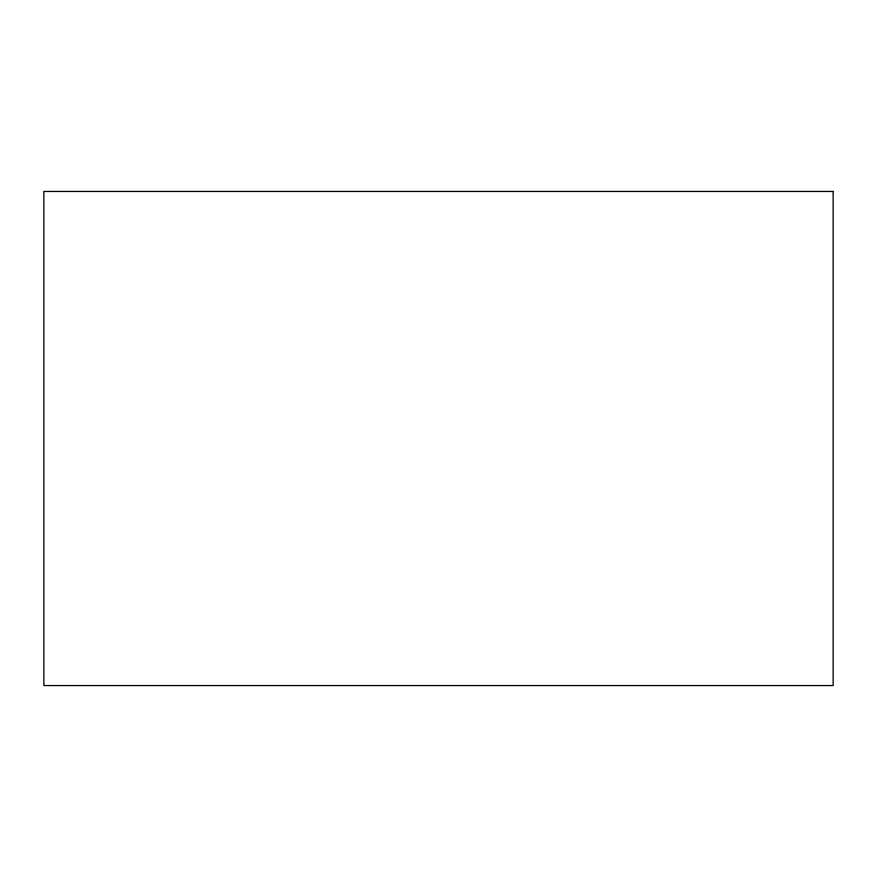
<?xml version="1.0" encoding="UTF-8"?>
<svg xmlns="http://www.w3.org/2000/svg" width="877" height="877" viewBox="0 0 877 877"><rect width="100%" height="100%" fill="white"/><g stroke="black" fill="none" stroke-linecap="round" stroke-linejoin="round"><path stroke-width="1.32" d="M833.15 191.449L43.85 191.449L43.85 685.551L833.15 685.551L833.15 191.449"/></g></svg>
